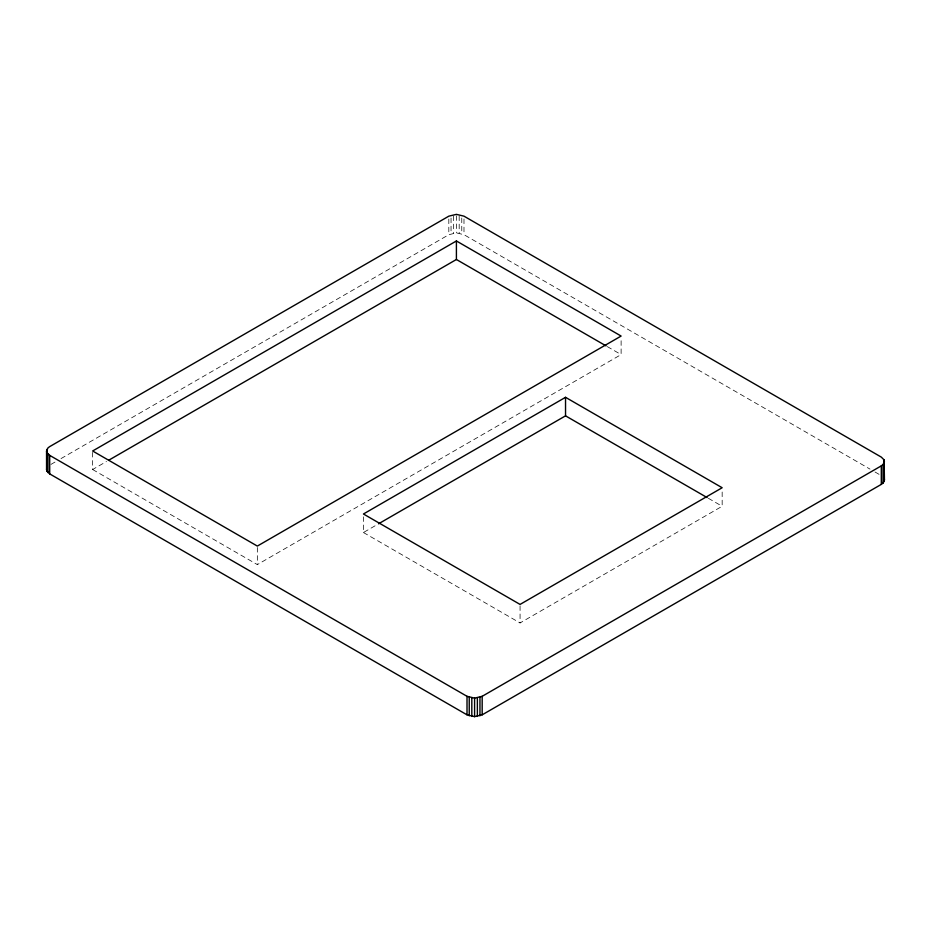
<?xml version="1.0" encoding="UTF-8"?>
<svg xmlns="http://www.w3.org/2000/svg" width="931" height="931" viewBox="0 0 931 931"><rect width="100%" height="100%" fill="white"/><g stroke="black" fill="none" stroke-linecap="round" stroke-linejoin="round"><path stroke-width="0.7" stroke-dasharray="4.66 3.49" d="M50.949 464.406L55.988 461.497M61.015 458.587L448.823 234.693L456.411 232.878L463.987 234.693L869.996 469.108M92.635 452.408L92.635 469.515L106.483 461.52M92.635 469.515L257.34 564.605L621.117 354.583L621.117 338.907M363.439 516.845L363.439 532.52L377.253 524.549M363.439 532.52L520.068 622.944L722.165 506.266L722.165 490.59M875.024 472.005L880.051 474.915M607.28 346.6L621.117 354.583M708.375 498.306L722.165 506.266M520.068 605.848L520.068 622.944M463.987 219.018L463.987 234.693M461.764 218.04L461.764 233.716M459.181 215.992L459.181 233.099M456.411 215.783L456.411 232.878M453.63 215.992L453.63 233.099M451.046 218.04L451.046 233.716M448.823 219.018L448.823 234.693M257.34 547.509L257.34 564.605"/><path stroke-width="1.4" d="M46.55 450.988L47.981 447.892L49.692 446.612L448.823 216.167L456.411 214.363L463.987 216.167L881.308 457.109L884.089 459.891L884.45 480.012L883.019 483.108L881.308 484.388L482.177 714.833L474.589 716.637L467.013 714.833L49.692 473.891L46.911 471.109L46.55 469.515L46.55 450.988L46.911 452.594L49.692 455.364L467.013 696.307L474.589 698.122L482.177 696.307L881.308 465.861L883.019 464.581L884.45 461.485M46.55 469.515L46.911 467.909M456.411 240.966L92.635 450.988L257.34 546.078L621.117 336.056L456.411 240.966L456.411 259.493L108.997 460.065M565.536 397.316L363.439 513.993L520.068 604.417L722.165 487.739L565.536 397.316L565.536 415.843L378.51 523.816M456.411 259.493L606.023 345.867M565.536 415.843L707.129 497.585M884.089 478.406L884.45 480.012M884.089 459.891L884.089 481.618M883.019 464.581L883.019 483.108M881.308 465.861L881.308 484.388M482.177 696.307L482.177 714.833M479.954 697.284L479.954 715.811M477.37 697.901L477.37 716.428M474.589 698.122L474.589 716.637M471.819 697.901L471.819 716.428M469.236 697.284L469.236 715.811M467.013 696.307L467.013 714.833M49.692 455.364L49.692 473.891M47.981 454.084L47.981 472.611M46.911 449.382L46.911 471.109"/></g></svg>
